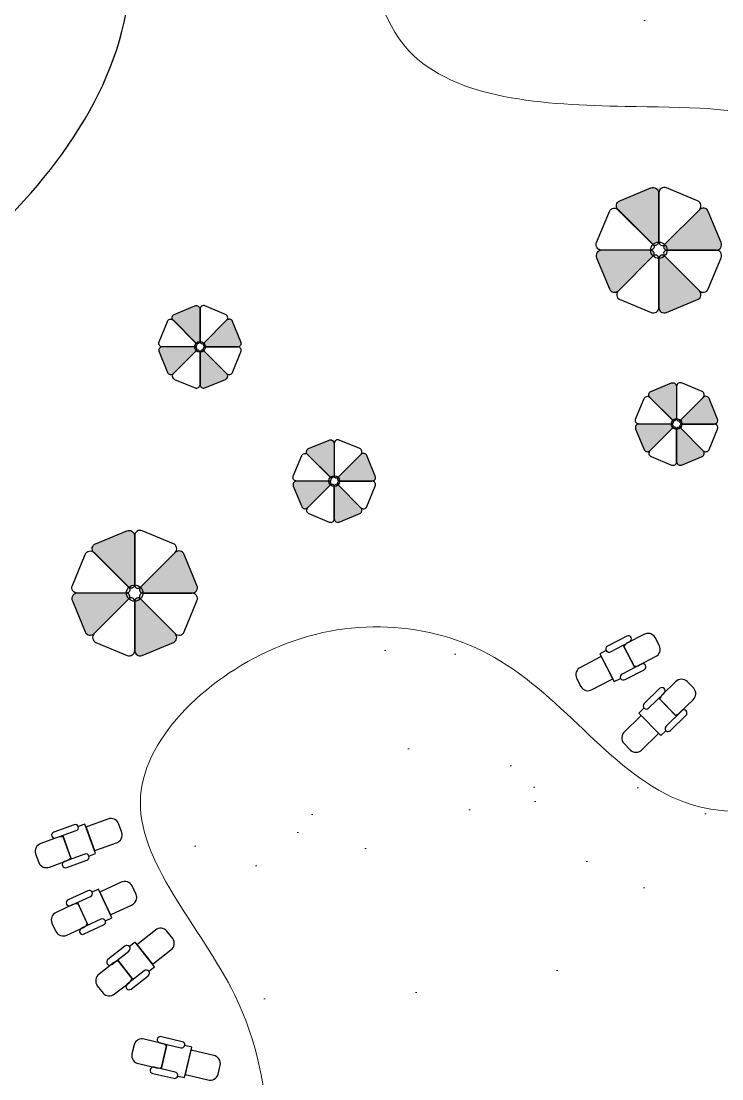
# Model space of a CAD drawing. Header units: millimetres. Extents: x 185 to 501, y 106 to 528.
# Drawn here: x 307.37 to 321.46, y 226.4 to 247.66 of the extents above; entities that cross this region are included whole.
import ezdxf

# ---------------------------------------------------------------- set-up
doc = ezdxf.new("R2010")
doc.units = ezdxf.units.MM
doc.layers.add('Paredes', color=141, linetype='Continuous', lineweight=9)
doc.layers.add('pavimento', color=252, linetype='Continuous')
doc.layers.add('SITE_FURNISHINGS', color=230, linetype='Continuous')

msp = doc.modelspace()

# ---------------------------------------------------------------- hatches: boundary and pattern name
for color, points in [(230, [(320.187, 244.206, 0.534511), (320.035, 244.307), (319.408, 244.048, 0.475071), (319.359, 243.884, -0.059116), (319.38, 243.868), (320.078, 243.17, -0.187719), (320.187, 243.218, 0.000562), (320.187, 243.219)]), (256, [(310.961, 241.868, 0.534511), (310.861, 241.935), (310.449, 241.764, 0.475071), (310.416, 241.657, -0.059116), (310.43, 241.646), (310.889, 241.187, -0.187719), (310.961, 241.219, 0.000562), (310.961, 241.219)]), (230, [(320.546, 240.318, 0.534511), (320.446, 240.385), (320.034, 240.214, 0.475071), (320.002, 240.106, -0.059116), (320.015, 240.096), (320.474, 239.637, -0.187719), (320.546, 239.668, 0.000562), (320.546, 239.668)]), (256, [(313.661, 239.171, 0.534511), (313.561, 239.238), (313.149, 239.067, 0.475071), (313.117, 238.959, -0.059116), (313.13, 238.949), (313.59, 238.49, -0.187719), (313.661, 238.521, 0.000562), (313.661, 238.521)]), (230, [(309.645, 237.313, 0.534511), (309.492, 237.415), (308.866, 237.155, 0.475071), (308.817, 236.992, -0.059116), (308.837, 236.976), (309.535, 236.278, -0.187719), (309.645, 236.326, 0.000562), (309.645, 236.326)])]:
    msp.add_hatch(color=color).paths.add_polyline_path(points)
h = msp.add_hatch(color=230)
edge = h.paths.add_edge_path()
edge.add_arc((320.358, 243.122), 0.0682, 135, 270)
edge.add_line((320.358, 243.054), (321.346, 243.054))
edge.add_arc((321.346, 243.164), 0.11, 270, 382.5)
edge.add_line((321.447, 243.206), (321.188, 243.833))
edge.add_arc((321.086, 243.791), 0.11, 22.5, 135)
edge.add_line((321.008, 243.868), (320.31, 243.17))
edge = h.paths.add_edge_path()
edge.add_arc((320.262, 242.89), 0.0682, 45, 180)
edge.add_line((320.194, 242.89), (320.194, 241.902))
edge.add_arc((320.304, 241.902), 0.11, 180, 292.5)
edge.add_line((320.346, 241.801), (320.973, 242.06))
edge.add_arc((320.931, 242.162), 0.11, 292.5, 405)
edge.add_line((321.008, 242.24), (320.31, 242.938))
edge = h.paths.add_edge_path()
edge.add_arc((319.302, 242.317), 0.11, 202.5, 315)
edge.add_line((319.38, 242.24), (320.078, 242.938))
edge.add_arc((320.029, 242.986), 0.0682, 315, 450)
edge.add_line((320.029, 243.054), (319.042, 243.054))
edge.add_arc((319.042, 242.944), 0.11, 90, 202.5)
edge.add_line((318.941, 242.902), (319.2, 242.275))
h = msp.add_hatch(color=256)
edge = h.paths.add_edge_path()
edge.add_arc((311.074, 241.155), 0.0448, 135, 270)
edge.add_line((311.074, 241.111), (311.723, 241.111))
edge.add_arc((311.723, 241.183), 0.0723, 270, 382.5)
edge.add_line((311.79, 241.211), (311.619, 241.623))
edge.add_arc((311.553, 241.595), 0.0723, 22.5, 135)
edge.add_line((311.501, 241.646), (311.042, 241.187))
edge = h.paths.add_edge_path()
edge.add_arc((311.01, 241.002), 0.0448, 45, 180)
edge.add_line((310.966, 241.002), (310.966, 240.353))
edge.add_arc((311.038, 240.353), 0.0723, 180, 292.5)
edge.add_line((311.066, 240.286), (311.478, 240.457))
edge.add_arc((311.45, 240.524), 0.0723, 292.5, 405)
edge.add_line((311.501, 240.575), (311.042, 241.034))
edge = h.paths.add_edge_path()
edge.add_arc((310.379, 240.626), 0.0723, 202.5, 315)
edge.add_line((310.43, 240.575), (310.889, 241.034))
edge.add_arc((310.857, 241.066), 0.0448, 315, 450)
edge.add_line((310.857, 241.111), (310.208, 241.111))
edge.add_arc((310.208, 241.038), 0.0723, 90, 202.5)
edge.add_line((310.141, 241.011), (310.312, 240.598))
h = msp.add_hatch(color=230)
edge = h.paths.add_edge_path()
edge.add_arc((320.659, 239.605), 0.0448, 135, 270)
edge.add_line((320.659, 239.56), (321.308, 239.56))
edge.add_arc((321.308, 239.632), 0.0723, 270, 382.5)
edge.add_line((321.375, 239.66), (321.205, 240.072))
edge.add_arc((321.138, 240.045), 0.0723, 22.5, 135)
edge.add_line((321.087, 240.096), (320.627, 239.637))
edge = h.paths.add_edge_path()
edge.add_arc((320.596, 239.452), 0.0448, 45, 180)
edge.add_line((320.551, 239.452), (320.551, 238.802))
edge.add_arc((320.623, 238.802), 0.0723, 180, 292.5)
edge.add_line((320.651, 238.736), (321.063, 238.906))
edge.add_arc((321.035, 238.973), 0.0723, 292.5, 405)
edge.add_line((321.087, 239.024), (320.627, 239.484))
edge = h.paths.add_edge_path()
edge.add_arc((319.964, 239.076), 0.0723, 202.5, 315)
edge.add_line((320.015, 239.024), (320.474, 239.484))
edge.add_arc((320.443, 239.515), 0.0448, 315, 450)
edge.add_line((320.443, 239.56), (319.793, 239.56))
edge.add_arc((319.793, 239.488), 0.0723, 90, 202.5)
edge.add_line((319.726, 239.46), (319.897, 239.048))
h = msp.add_hatch(color=256)
edge = h.paths.add_edge_path()
edge.add_arc((313.774, 238.458), 0.0448, 135, 270)
edge.add_line((313.774, 238.413), (314.424, 238.413))
edge.add_arc((314.424, 238.485), 0.0723, 270, 382.5)
edge.add_line((314.491, 238.513), (314.32, 238.925))
edge.add_arc((314.253, 238.898), 0.0723, 22.5, 135)
edge.add_line((314.202, 238.949), (313.743, 238.49))
edge = h.paths.add_edge_path()
edge.add_arc((313.711, 238.305), 0.0448, 45, 180)
edge.add_line((313.666, 238.305), (313.666, 237.655))
edge.add_arc((313.738, 237.655), 0.0723, 180, 292.5)
edge.add_line((313.766, 237.589), (314.178, 237.759))
edge.add_arc((314.151, 237.826), 0.0723, 292.5, 405)
edge.add_line((314.202, 237.877), (313.743, 238.336))
edge = h.paths.add_edge_path()
edge.add_arc((313.079, 237.928), 0.0723, 202.5, 315)
edge.add_line((313.13, 237.877), (313.59, 238.336))
edge.add_arc((313.558, 238.368), 0.0448, 315, 450)
edge.add_line((313.558, 238.413), (312.908, 238.413))
edge.add_arc((312.908, 238.341), 0.0723, 90, 202.5)
edge.add_line((312.842, 238.313), (313.012, 237.901))
h = msp.add_hatch(color=230)
edge = h.paths.add_edge_path()
edge.add_arc((309.816, 236.229), 0.0682, 135, 270)
edge.add_line((309.816, 236.161), (310.803, 236.161))
edge.add_arc((310.803, 236.271), 0.11, 270, 382.5)
edge.add_line((310.905, 236.313), (310.645, 236.94))
edge.add_arc((310.544, 236.898), 0.11, 22.5, 135)
edge.add_line((310.466, 236.976), (309.768, 236.278))
edge = h.paths.add_edge_path()
edge.add_arc((309.72, 235.997), 0.0682, 45, 180)
edge.add_line((309.652, 235.997), (309.652, 235.009))
edge.add_arc((309.762, 235.009), 0.11, 180, 292.5)
edge.add_line((309.804, 234.908), (310.43, 235.168))
edge.add_arc((310.388, 235.269), 0.11, 292.5, 405)
edge.add_line((310.466, 235.347), (309.768, 236.045))
edge = h.paths.add_edge_path()
edge.add_arc((308.759, 235.425), 0.11, 202.5, 315)
edge.add_line((308.837, 235.347), (309.535, 236.045))
edge.add_arc((309.487, 236.093), 0.0682, 315, 450)
edge.add_line((309.487, 236.161), (308.5, 236.161))
edge.add_arc((308.5, 236.051), 0.11, 90, 202.5)
edge.add_line((308.398, 236.009), (308.658, 235.382))
at = {"layer": 'Paredes'}
h = msp.add_hatch(dxfattribs=at)
h.set_pattern_fill('AR-SAND', color=256, scale=0.1, style=0)
h.set_pattern_definition([(37.5, (-2162.957, 17.1855), (-0.160003, 4.8941324), [0, -3.8608, 0, -4.318, 0, -4.1275]), (7.5, (-2162.957, 17.1855), (4.495233, 7.168251), [0, -2.0828, 0, -3.4798, 0, -1.3335]), (327.5, (-2166.081, 17.1855), (7.909924, 0.014372), [0, -1.27, 0, -4.572, 0, -5.969]), (317.5, (-2166.081, 17.1855), (7.635565, 2.229293), [0, -0.635, 0, -2.9972, 0, -3.429])])
edge = h.paths.add_edge_path()
edge.add_spline(control_points=[(329.163, 209.759), (329.769, 209.758), (331.679, 209.374), (333.188, 205.317), (334.541, 200.963), (333.991, 195.497), (329.105, 192.643), (330.18, 186.77), (334.028, 181.379), (341.571, 182.837), (347.715, 185.41), (350.943, 192.267), (345.013, 196.362), (341.002, 201.852), (340.823, 209.281), (344.738, 211.852), (349.254, 210.173), (352.059, 203.967), (357.894, 206.923), (359.013, 211.66), (358.772, 215.872), (357.263, 219.898), (353.753, 220.348), (352.079, 225.331), (353.828, 231.651), (358.644, 231.789), (361.226, 231.902), (363.18, 233.645), (366.499, 235.216), (366.131, 239.585), (363.726, 244.777), (361.783, 252.598), (355.323, 252.096), (350.842, 251.157), (351.678, 246.816), (352.206, 242.343), (349.289, 237.742), (345.789, 237.071), (344.999, 237.127)], knot_values=[126.800992, 126.800992, 126.800992, 126.800992, 128.552041, 132.302534, 138.232433, 143.028847, 147.14407, 153.309299, 157.961529, 165.761725, 172.843208, 178.590264, 183.713167, 191.652281, 199.550118, 202.153336, 203.993395, 213.278166, 216.611939, 220.52306, 227.040192, 229.640637, 232.242468, 236.304441, 243.607556, 247.723547, 249.600713, 251.118572, 255.427198, 259.388599, 262.330603, 273.582082, 276.727203, 281.527369, 283.853486, 288.505719, 295.449959, 297.74183, 297.74183, 297.74183, 297.74183], degree=3, periodic=0)
edge.add_line((344.999, 237.127), (343.657, 237.512))
edge.add_spline(control_points=[(343.657, 237.512), (343.591, 237.551), (342.465, 238.286), (341.526, 242.294), (343.136, 246.067), (341.978, 251.035), (337.528, 250.743), (334.813, 248.747), (331.956, 245.751), (327.658, 248.749), (327.085, 252.781), (324.994, 256.53), (321.298, 257.351), (317.727, 255.69), (314.381, 252.642), (313.89, 246.209), (319.216, 245.896), (323.552, 245.976), (327.203, 241.87), (328.145, 236.119), (324.858, 232.176), (320.085, 231.24), (317.483, 235.427), (312.581, 235.845), (308.455, 231.987), (311.862, 228.592), (312.568, 224.628), (312.107, 220.627), (308.67, 217.752), (310.827, 212.931), (312.025, 208.248), (314.954, 207.066), (315.627, 206.878)], knot_values=[2.907855, 2.907855, 2.907855, 2.907855, 3.150612, 7.195867, 12.953348, 16.263104, 19.888382, 23.642714, 27.036791, 30.428875, 36.324389, 39.357134, 42.52297, 46.572713, 50.687936, 56.155626, 60.647938, 63.940117, 69.206529, 75.27202, 79.883863, 83.277941, 88.074352, 92.521984, 96.637211, 101.065548, 104.030498, 108.826912, 112.507027, 115.471977, 123.273315, 125.37104, 125.37104, 125.37104, 125.37104], degree=3, periodic=0)
edge.add_spline(control_points=[(315.627, 206.878), (315.799, 206.792), (316.265, 206.559), (316.994, 206.463), (317.798, 206.497), (318.574, 206.523), (319.583, 206.096), (320.582, 205.804), (321.63, 205.921), (322.302, 206.143), (322.76, 206.317), (322.932, 206.382)], knot_values=[0, 0, 0, 0, 0.574846, 1.559232, 2.150533, 3.003289, 3.84311, 5.407574, 6.052016, 6.972857, 7.523573, 7.523573, 7.523573, 7.523573], degree=3, periodic=0)
edge.add_spline(control_points=[(322.932, 206.382), (322.933, 206.383), (324.004, 207.066), (325.387, 208.484), (327.149, 209.374), (327.787, 209.559)], knot_values=[299.106215, 299.106215, 299.106215, 299.106215, 299.110488, 302.953821, 304.929743, 304.929743, 304.929743, 304.929743], degree=3, periodic=0)
edge.add_line((327.787, 209.559), (329.163, 209.759))
h.paths.add_polyline_path([(328.219, 216.885), (326.843, 216.69, -1.682486), (330.764, 223.697), (331.32, 222.412, -0.402923)], flags=16)
h.paths.add_polyline_path([(336.161, 223.833), (335.751, 225.161, -0.49838), (342.828, 233.073), (344.194, 232.813, -1.570148)], flags=16)

# ---------------------------------------------------------------- linework, layer by layer
msp.add_open_spline([(315.627, 206.878), (314.954, 207.066), (312.025, 208.248), (310.827, 212.931), (308.67, 217.752), (312.107, 220.627), (312.568, 224.628), (311.862, 228.592), (308.455, 231.987), (312.581, 235.845), (317.483, 235.427), (320.085, 231.24), (324.858, 232.176), (328.145, 236.119), (327.203, 241.87), (323.552, 245.976), (319.216, 245.896), (313.89, 246.209), (314.381, 252.642), (317.727, 255.69), (321.298, 257.351), (324.994, 256.53), (327.085, 252.781), (327.658, 248.749), (331.956, 245.751), (334.813, 248.747), (337.528, 250.743), (341.978, 251.035), (343.136, 246.067), (341.526, 242.294), (342.465, 238.286), (343.591, 237.551), (343.657, 237.512)], degree=3, knots=[2.907855, 2.907855, 2.907855, 2.907855, 5.005581, 12.806919, 15.771869, 19.451984, 24.248398, 27.213348, 31.641685, 35.756912, 40.204543, 45.000955, 48.395032, 53.006876, 59.072367, 64.338779, 67.630958, 72.12327, 77.59096, 81.706183, 85.755926, 88.921762, 91.954507, 97.850021, 101.242105, 104.636182, 108.390514, 112.015792, 115.325548, 121.083029, 125.128283, 125.37104, 125.37104, 125.37104, 125.37104], dxfattribs=at)
at = {"layer": 'pavimento'}
msp.add_spline([(301.444, 240.004), (305.751, 242.507), (309.44, 247.635), (307.578, 255.338)], degree=3, dxfattribs=at)
at = {"layer": 'SITE_FURNISHINGS', "color": 230, "linetype": 'Continuous'}
for points in [[(320.187, 243.219, -0.668179), (320.071, 243.17), (319.372, 243.868, -0.534511), (319.408, 244.048), (320.035, 244.307, -0.534511), (320.187, 244.206)], [(320.194, 243.219, 0.668179), (320.31, 243.17), (321.008, 243.868, 0.534511), (320.973, 244.048), (320.346, 244.307, 0.534511), (320.194, 244.206)], [(320.078, 243.17, -0.668179), (320.029, 243.054), (319.042, 243.054, -0.534511), (318.941, 243.206), (319.2, 243.833, -0.534511), (319.38, 243.868)], [(320.31, 243.17, 0.668179), (320.358, 243.054), (321.346, 243.054, 0.534511), (321.447, 243.206), (321.188, 243.833, 0.534511), (321.008, 243.868)], [(319.2, 242.275, 0.534511), (319.38, 242.24), (320.078, 242.938, 0.668179), (320.029, 243.054), (319.042, 243.054, 0.534511), (318.941, 242.902)], [(320.029, 243.054, -1), (320.358, 243.054, -1)], [(320.358, 243.054, 0.668179), (320.31, 242.938), (321.008, 242.24, 0.534511), (321.188, 242.275), (321.447, 242.902, 0.534511), (321.346, 243.054)], [(320.194, 242.89, 0.668179), (320.078, 242.938), (319.38, 242.24, 0.534511), (319.415, 242.06), (320.042, 241.801, 0.534511), (320.194, 241.902)], [(320.31, 242.938, 0.668179), (320.194, 242.89), (320.194, 241.902, 0.534511), (320.346, 241.801), (320.973, 242.06, 0.534511), (321.008, 242.24)], [(320.546, 239.668, -0.668179), (320.47, 239.637), (320.01, 240.096, -0.534511), (320.034, 240.214), (320.446, 240.385, -0.534511), (320.546, 240.318)], [(320.551, 239.668, 0.668179), (320.627, 239.637), (321.087, 240.096, 0.534511), (321.063, 240.214), (320.651, 240.385, 0.534511), (320.551, 240.318)], [(320.474, 239.637, -0.668179), (320.443, 239.56), (319.793, 239.56, -0.534511), (319.726, 239.66), (319.897, 240.072, -0.534511), (320.015, 240.096)], [(320.627, 239.637, 0.668179), (320.659, 239.56), (321.308, 239.56, 0.534511), (321.375, 239.66), (321.205, 240.072, 0.534511), (321.087, 240.096)], [(320.443, 239.56, -1), (320.659, 239.56, -1)], [(319.897, 239.048, 0.534511), (320.015, 239.024), (320.474, 239.484, 0.668179), (320.443, 239.56), (319.793, 239.56, 0.534511), (319.726, 239.46)], [(320.551, 239.452, 0.668179), (320.474, 239.484), (320.015, 239.024, 0.534511), (320.039, 238.906), (320.451, 238.736, 0.534511), (320.551, 238.802)], [(320.627, 239.484, 0.668179), (320.551, 239.452), (320.551, 238.802, 0.534511), (320.651, 238.736), (321.063, 238.906, 0.534511), (321.087, 239.024)], [(320.659, 239.56, 0.668179), (320.627, 239.484), (321.087, 239.024, 0.534511), (321.205, 239.048), (321.375, 239.46, 0.534511), (321.308, 239.56)], [(309.645, 236.326, -0.668179), (309.528, 236.278), (308.83, 236.976, -0.534511), (308.866, 237.155), (309.492, 237.415, -0.534511), (309.645, 237.313)], [(309.652, 236.326, 0.668179), (309.768, 236.278), (310.466, 236.976, 0.534511), (310.43, 237.155), (309.804, 237.415, 0.534511), (309.652, 237.313)], [(309.535, 236.278, -0.668179), (309.487, 236.161), (308.5, 236.161, -0.534511), (308.398, 236.313), (308.658, 236.94, -0.534511), (308.837, 236.976)], [(309.768, 236.278, 0.668179), (309.816, 236.161), (310.803, 236.161, 0.534511), (310.905, 236.313), (310.645, 236.94, 0.534511), (310.466, 236.976)], [(309.487, 236.161, -1), (309.816, 236.161, -1)], [(308.658, 235.382, 0.534511), (308.837, 235.347), (309.535, 236.045, 0.668179), (309.487, 236.161), (308.5, 236.161, 0.534511), (308.398, 236.009)], [(309.652, 235.997, 0.668179), (309.535, 236.045), (308.837, 235.347, 0.534511), (308.873, 235.168), (309.5, 234.908, 0.534511), (309.652, 235.009)], [(309.768, 236.045, 0.668179), (309.652, 235.997), (309.652, 235.009, 0.534511), (309.804, 234.908), (310.43, 235.168, 0.534511), (310.466, 235.347)], [(309.816, 236.161, 0.668179), (309.768, 236.045), (310.466, 235.347, 0.534511), (310.645, 235.382), (310.905, 236.009, 0.534511), (310.803, 236.161)]]:
    msp.add_lwpolyline(points, format="xyb", close=True, dxfattribs=at)
at = {"layer": 'SITE_FURNISHINGS', "color": 7, "linetype": 'Continuous'}
for points in [[(310.961, 241.219, -0.668179), (310.884, 241.187), (310.425, 241.646, -0.534511), (310.449, 241.764), (310.861, 241.935, -0.534511), (310.961, 241.868)], [(310.966, 241.219, 0.668179), (311.042, 241.187), (311.501, 241.646, 0.534511), (311.478, 241.764), (311.066, 241.935, 0.534511), (310.966, 241.868)], [(310.889, 241.187, -0.668179), (310.857, 241.111), (310.208, 241.111, -0.534511), (310.141, 241.211), (310.312, 241.623, -0.534511), (310.43, 241.646)], [(311.042, 241.187, 0.668179), (311.074, 241.111), (311.723, 241.111, 0.534511), (311.79, 241.211), (311.619, 241.623, 0.534511), (311.501, 241.646)], [(310.312, 240.598, 0.534511), (310.43, 240.575), (310.889, 241.034, 0.668179), (310.857, 241.111), (310.208, 241.111, 0.534511), (310.141, 241.011)], [(310.857, 241.111, -1), (311.074, 241.111, -1)], [(311.074, 241.111, 0.668179), (311.042, 241.034), (311.501, 240.575, 0.534511), (311.619, 240.598), (311.79, 241.011, 0.534511), (311.723, 241.111)], [(310.966, 241.002, 0.668179), (310.889, 241.034), (310.43, 240.575, 0.534511), (310.453, 240.457), (310.866, 240.286, 0.534511), (310.966, 240.353)], [(311.042, 241.034, 0.668179), (310.966, 241.002), (310.966, 240.353, 0.534511), (311.066, 240.286), (311.478, 240.457, 0.534511), (311.501, 240.575)], [(313.661, 238.521, -0.668179), (313.585, 238.49), (313.126, 238.949, -0.534511), (313.149, 239.067), (313.561, 239.238, -0.534511), (313.661, 239.171)], [(313.666, 238.521, 0.668179), (313.743, 238.49), (314.202, 238.949, 0.534511), (314.178, 239.067), (313.766, 239.238, 0.534511), (313.666, 239.171)], [(313.59, 238.49, -0.668179), (313.558, 238.413), (312.908, 238.413, -0.534511), (312.842, 238.513), (313.012, 238.925, -0.534511), (313.13, 238.949)], [(313.743, 238.49, 0.668179), (313.774, 238.413), (314.424, 238.413, 0.534511), (314.491, 238.513), (314.32, 238.925, 0.534511), (314.202, 238.949)], [(313.012, 237.901, 0.534511), (313.13, 237.877), (313.59, 238.336, 0.668179), (313.558, 238.413), (312.908, 238.413, 0.534511), (312.842, 238.313)], [(313.666, 238.305, 0.668179), (313.59, 238.336), (313.13, 237.877, 0.534511), (313.154, 237.759), (313.566, 237.589, 0.534511), (313.666, 237.655)], [(313.558, 238.413, -1), (313.774, 238.413, -1)], [(313.743, 238.336, 0.668179), (313.666, 238.305), (313.666, 237.655, 0.534511), (313.766, 237.589), (314.178, 237.759, 0.534511), (314.202, 237.877)], [(313.774, 238.413, 0.668179), (313.743, 238.336), (314.202, 237.877, 0.534511), (314.32, 237.901), (314.491, 238.313, 0.534511), (314.424, 238.413)], [(319.133, 235.006, 0.414214), (319.222, 234.982), (319.606, 235.181, 0.414214), (319.638, 235.269, 0.414214), (319.548, 235.293), (319.164, 235.094, 0.414214)], [(319.491, 235.088), (319.696, 234.694, 0.157188), (319.799, 234.713), (320.126, 234.884, 0.414214), (320.205, 235.102), (320.118, 235.27, 0.414214), (319.894, 235.331), (319.566, 235.16, 0.157188)], [(319.037, 234.883, 0.042225), (319.01, 234.871), (318.619, 234.668, 0.414214), (318.54, 234.449), (318.627, 234.282, 0.414214), (318.852, 234.221), (319.243, 234.424, 0.042225), (319.267, 234.439)], [(319.423, 234.447, 0.414214), (319.513, 234.423), (319.897, 234.622, 0.414214), (319.928, 234.71, 0.414214), (319.839, 234.734), (319.455, 234.535, 0.414214)], [(320.215, 234.029), (320.525, 233.711, 0.157188), (320.618, 233.759), (320.882, 234.018, 0.414214), (320.894, 234.25), (320.762, 234.385, 0.414214), (320.53, 234.378), (320.265, 234.12, 0.157188)], [(319.895, 233.847, 0.414214), (319.988, 233.849), (320.298, 234.152, 0.414214), (320.303, 234.244, 0.414214), (320.21, 234.242), (319.9, 233.94, 0.414214)], [(319.839, 233.701, 0.042225), (319.817, 233.682), (319.502, 233.374, 0.414214), (319.49, 233.142), (319.622, 233.007, 0.414214), (319.854, 233.014), (320.169, 233.322, 0.042225), (320.188, 233.343)], [(320.336, 233.396, 0.414214), (320.429, 233.399), (320.738, 233.701, 0.414214), (320.743, 233.794, 0.414214), (320.65, 233.791), (320.341, 233.489, 0.414214)], [(308.845, 230.986, 0.042225), (308.872, 230.994), (309.287, 231.144, 0.414214), (309.394, 231.35), (309.329, 231.528, 0.414214), (309.115, 231.618), (308.701, 231.468, 0.042225), (308.674, 231.456)], [(308.518, 231.469, 0.414214), (308.433, 231.505), (308.026, 231.357, 0.414214), (307.983, 231.275, 0.414214), (308.069, 231.239), (308.476, 231.386, 0.414214)], [(308.367, 230.842), (308.215, 231.26, 0.157188), (308.111, 231.254), (307.764, 231.128, 0.414214), (307.657, 230.922), (307.721, 230.744, 0.414214), (307.936, 230.655), (308.283, 230.78, 0.157188)], [(308.733, 230.876, 0.414214), (308.647, 230.912), (308.241, 230.765, 0.414214), (308.198, 230.683, 0.414214), (308.284, 230.647), (308.69, 230.794, 0.414214)], [(309.164, 229.695, 0.042225), (309.191, 229.705), (309.591, 229.891, 0.414214), (309.68, 230.105), (309.6, 230.277, 0.414214), (309.379, 230.348), (308.979, 230.163, 0.042225), (308.954, 230.149)], [(308.797, 230.148, 0.414214), (308.709, 230.176), (308.316, 229.995, 0.414214), (308.281, 229.909, 0.414214), (308.369, 229.88), (308.762, 230.062, 0.414214)], [(308.7, 229.511), (308.513, 229.914, 0.157188), (308.41, 229.899), (308.075, 229.744, 0.414214), (307.986, 229.529), (308.066, 229.358, 0.414214), (308.287, 229.287), (308.622, 229.442, 0.157188)], [(309.062, 229.576, 0.414214), (308.974, 229.605), (308.581, 229.423, 0.414214), (308.546, 229.337, 0.414214), (308.634, 229.309), (309.027, 229.49, 0.414214)], [(310.008, 228.7, 0.042225), (310.032, 228.716), (310.379, 228.988, 0.414214), (310.417, 229.217), (310.3, 229.366, 0.414214), (310.069, 229.385), (309.722, 229.113, 0.042225), (309.7, 229.094)], [(309.548, 229.058, 0.414214), (309.455, 229.065), (309.115, 228.799, 0.414214), (309.1, 228.707, 0.414214), (309.192, 228.699), (309.533, 228.966, 0.414214)], [(309.599, 228.415), (309.325, 228.765, 0.157188), (309.228, 228.727), (308.937, 228.5, 0.414214), (308.899, 228.27), (309.016, 228.121, 0.414214), (309.247, 228.103), (309.538, 228.33, 0.157188)], [(309.936, 228.561, 0.414214), (309.843, 228.569), (309.503, 228.302, 0.414214), (309.488, 228.211, 0.414214), (309.58, 228.203), (309.921, 228.469, 0.414214)], [(310.192, 226.626), (310.293, 227.059, 0.157188), (310.203, 227.11), (309.843, 227.195, 0.414214), (309.641, 227.081), (309.597, 226.897, 0.414214), (309.728, 226.704), (310.088, 226.62, 0.157188)], [(310.661, 227.067, 0.414214), (310.609, 227.144), (310.188, 227.243, 0.414214), (310.107, 227.198, 0.414214), (310.159, 227.121), (310.58, 227.022, 0.414214)], [(310.67, 226.485, 0.042225), (310.698, 226.476), (311.126, 226.376, 0.414214), (311.329, 226.49), (311.372, 226.674, 0.414214), (311.242, 226.866), (310.813, 226.967, 0.042225), (310.784, 226.971)], [(310.517, 226.454, 0.414214), (310.464, 226.531), (310.044, 226.63, 0.414214), (309.963, 226.584, 0.414214), (310.015, 226.507), (310.436, 226.409, 0.414214)]]:
    msp.add_lwpolyline(points, format="xyb", close=True, dxfattribs=at)
for points in [[(319.133, 235.006), (319.006, 234.94), (319.297, 234.382), (319.423, 234.447)], [(319.71, 234.667), (319.477, 235.114)], [(320.546, 233.69), (320.194, 234.05)], [(319.895, 233.847), (319.794, 233.747), (320.234, 233.297), (320.336, 233.396)], [(308.733, 230.876), (308.867, 230.925), (308.652, 231.517), (308.518, 231.469)], [(308.205, 231.288), (308.377, 230.814)], [(309.062, 229.576), (309.191, 229.636), (308.926, 230.208), (308.797, 230.148)], [(308.501, 229.941), (308.713, 229.484)], [(309.936, 228.561), (310.048, 228.649), (309.66, 229.145), (309.548, 229.058)], [(309.307, 228.789), (309.617, 228.392)], [(310.3, 227.088), (310.185, 226.597)], [(310.517, 226.454), (310.655, 226.422), (310.799, 227.035), (310.661, 227.067)]]:
    msp.add_lwpolyline(points, dxfattribs=at)

doc.saveas('drawing.dxf')
